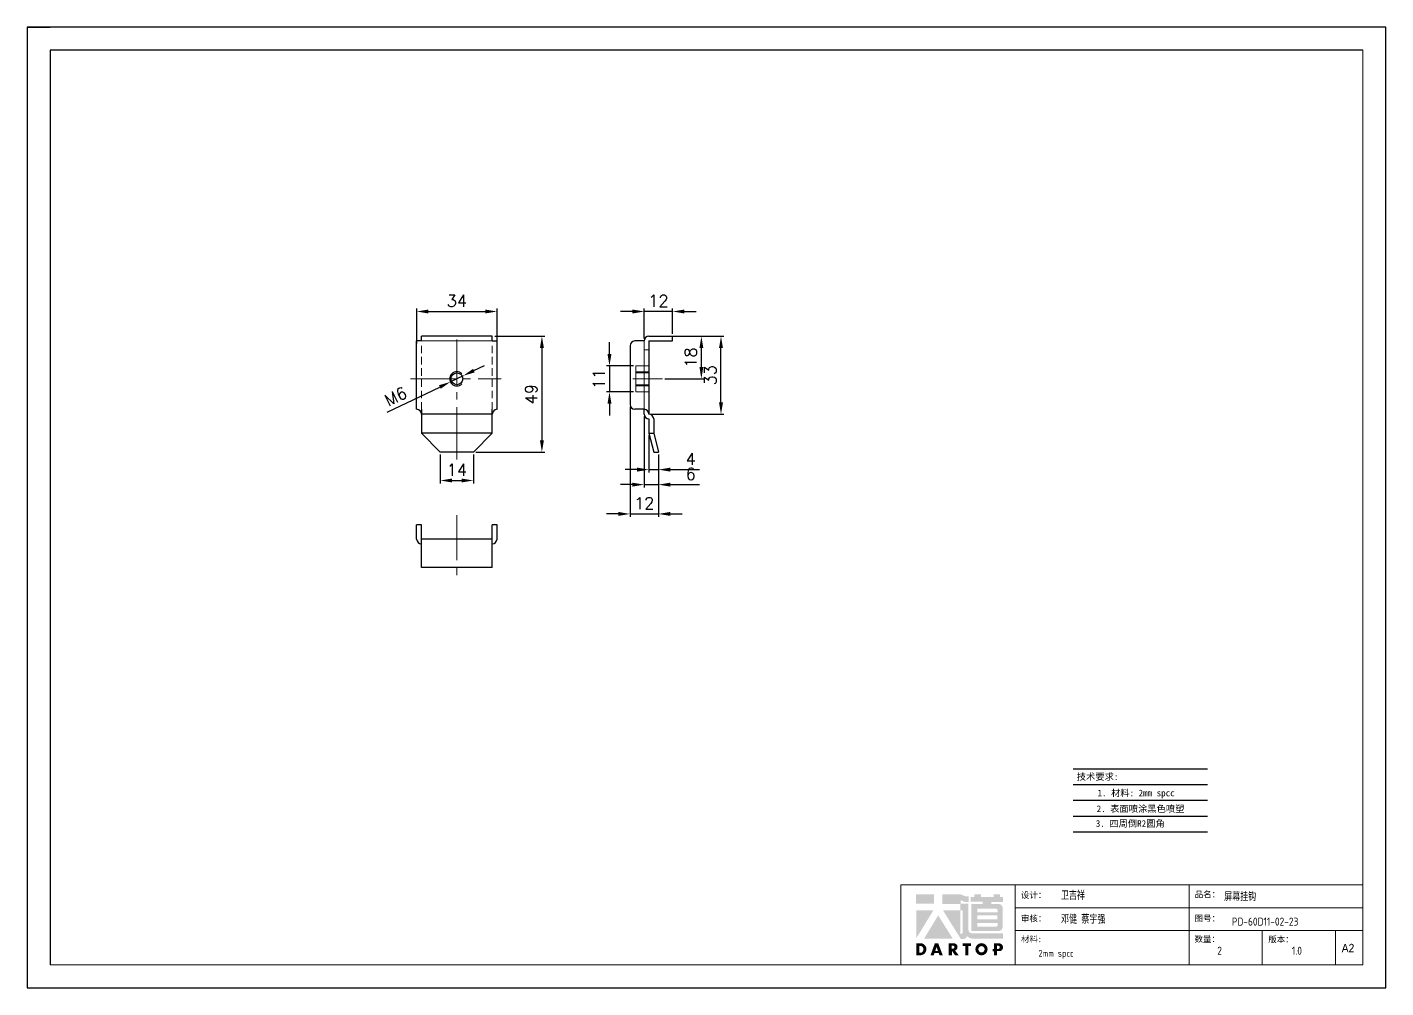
# Model space of a CAD drawing. Header units: millimetres. Extents: x -30327 to 34858, y 4015 to 75103.
# Drawn here: x 24021 to 24596, y 52753 to 53159 of the extents above; entities that cross this region are included whole.
import ezdxf
from ezdxf.enums import TextEntityAlignment as Align

# ---------------------------------------------------------------- set-up
doc = ezdxf.new("R2010")
doc.units = ezdxf.units.MM
for name, pattern in [('ACAD_ISO02W100', [15, 12, -3]), ('CENTER2', [28.575, 19.05, -3.175, 3.175, -3.175]), ('HIDDEN2', [4.7625, 3.175, -1.5875])]:
    doc.linetypes.add(name, pattern=pattern)
for name, color, linetype, lineweight in [('A-TITLEBLOCK', 7, 'Continuous', 18), ('cen', 1, 'CENTER2', 9), ('dim', 2, 'Continuous', 9)]:
    doc.layers.add(name, color=color, linetype=linetype, lineweight=lineweight)
for name, color, linetype in [('green', 3, 'ACAD_ISO02W100'), ('hidden', 3, 'HIDDEN2'), ('print', 30, 'Continuous')]:
    doc.layers.add(name, color=color, linetype=linetype)
doc.styles.add('GB', font='GBENOR.SHX', dxfattribs={"bigfont": 'gbcbig.shx'})
doc.styles.add('HZ', font='')
doc.styles.add('SLDTEXTSTYLE0', font='simfang.ttf', dxfattribs={"bigfont": 'bigfont'})
doc.styles.add('SLDTEXTSTYLE1', font='Gothic.ttf', dxfattribs={"width": 0.913})
doc.styles.get("Standard").update_dxf_attribs({"font": 'txt', "bigfont": 'gbcbig.shx'})
doc.styles.get('HZ').set_extended_font_data('SimSun')
doc.dimstyles.new('small', dxfattribs={"dimtxt": 5, "dimasz": 5, "dimexe": 1.25, "dimexo": 1, "dimgap": 2, "dimtad": 1, "dimtxsty": 'Standard', "dimcen": 2.5, "dimadec": 0, "dimazin": 0, "dimtfac": 1, "dimtmove": 0, "dimatfit": 3, "dimfxl": 0, "dimarcsym": 0})

# ---------------------------------------------------------------- blocks, each defined once
blk = doc.blocks.new('*D117')
at = {"layer": 'Defpoints', "color": 0}
for p in [(24218.04, 53028.37), (24210.04, 52979.37), (24239.02, 52979.37)]:
    blk.add_point(p, dxfattribs=at)
at = {"layer": 'dim', "color": 0, "lineweight": -2}
for p, q in [((24219.04, 53028.37), (24240.27, 53028.37)), ((24239.02, 53023.37), (24239.02, 52984.37)), ((24211.04, 52979.37), (24240.27, 52979.37))]:
    blk.add_line(p, q, dxfattribs=at)
at = {"layer": 'dim', "color": 0}
for points in [[(24238.19, 53023.37), (24239.86, 53023.37), (24239.02, 53028.37)], [(24238.19, 52984.37), (24239.86, 52984.37), (24239.02, 52979.37)]]:
    blk.add_solid(points, dxfattribs=at)
at = {"layer": 'dim', "color": 0, "lineweight": 9, "insert": (24234.52, 53003.87), "char_height": 5, "attachment_point": 5, "rotation": 90}
blk.add_mtext('49', dxfattribs=at)
blk = doc.blocks.new('*D118')
at = {"layer": 'Defpoints', "color": 0}
for p in [(24220.04, 53038.84), (24186.04, 53024.37), (24220.04, 53024.37)]:
    blk.add_point(p, dxfattribs=at)
at = {"layer": 'dim', "color": 0, "lineweight": -2}
for p, q in [((24186.04, 53025.37), (24186.04, 53040.09)), ((24191.04, 53038.84), (24215.04, 53038.84)), ((24220.04, 53025.37), (24220.04, 53040.09))]:
    blk.add_line(p, q, dxfattribs=at)
at = {"layer": 'dim', "color": 0}
for points in [[(24191.04, 53039.68), (24191.04, 53038.01), (24186.04, 53038.84)], [(24215.04, 53039.68), (24215.04, 53038.01), (24220.04, 53038.84)]]:
    blk.add_solid(points, dxfattribs=at)
at = {"layer": 'dim', "color": 0, "lineweight": 9, "insert": (24203.04, 53043.34), "char_height": 5, "attachment_point": 5}
blk.add_mtext('34', dxfattribs=at)
blk = doc.blocks.new('*D119')
at = {"layer": 'Defpoints', "color": 0}
for p in [(24284.31, 53028.37), (24314.79, 53028.37), (24284.31, 52995.37)]:
    blk.add_point(p, dxfattribs=at)
at = {"layer": 'dim', "color": 0, "lineweight": -2}
for p, q in [((24285.31, 53028.37), (24316.04, 53028.37)), ((24314.79, 53000.37), (24314.79, 53023.37)), ((24285.31, 52995.37), (24316.04, 52995.37))]:
    blk.add_line(p, q, dxfattribs=at)
at = {"layer": 'dim', "color": 0}
for points in [[(24313.95, 53023.37), (24315.62, 53023.37), (24314.79, 53028.37)], [(24313.95, 53000.37), (24315.62, 53000.37), (24314.79, 52995.37)]]:
    blk.add_solid(points, dxfattribs=at)
at = {"layer": 'dim', "color": 0, "lineweight": 9, "insert": (24310.29, 53011.87), "char_height": 5, "attachment_point": 5, "rotation": 90}
blk.add_mtext('33', dxfattribs=at)
blk = doc.blocks.new('*D120')
at = {"layer": 'Defpoints', "color": 0}
for p in [(24282.31, 53038.84), (24282.31, 53026.37), (24294.31, 53028.37)]:
    blk.add_point(p, dxfattribs=at)
at = {"layer": 'dim', "color": 0, "lineweight": -2}
for p, q in [((24277.31, 53038.84), (24272.31, 53038.84)), ((24282.31, 53027.37), (24282.31, 53040.09)), ((24294.31, 53038.84), (24282.31, 53038.84)), ((24294.31, 53029.37), (24294.31, 53040.09)), ((24299.31, 53038.84), (24304.31, 53038.84))]:
    blk.add_line(p, q, dxfattribs=at)
at = {"layer": 'dim', "color": 0}
for points in [[(24277.31, 53039.68), (24277.31, 53038.01), (24282.31, 53038.84)], [(24299.31, 53039.68), (24299.31, 53038.01), (24294.31, 53038.84)]]:
    blk.add_solid(points, dxfattribs=at)
at = {"layer": 'dim', "color": 0, "lineweight": 9, "insert": (24288.31, 53043.34), "char_height": 5, "attachment_point": 5}
blk.add_mtext('12', dxfattribs=at)
blk = doc.blocks.new('*D121')
at = {"layer": 'Defpoints', "color": 0}
for p in [(24278.81, 53015.87), (24267.61, 53004.87), (24278.81, 53004.87)]:
    blk.add_point(p, dxfattribs=at)
at = {"layer": 'dim', "color": 0, "lineweight": -2}
for p, q in [((24267.61, 53020.87), (24267.61, 53025.87)), ((24277.81, 53015.87), (24266.36, 53015.87)), ((24267.61, 53015.87), (24267.61, 53004.87)), ((24277.81, 53004.87), (24266.36, 53004.87)), ((24267.61, 52999.87), (24267.61, 52994.87))]:
    blk.add_line(p, q, dxfattribs=at)
at = {"layer": 'dim', "color": 0}
for points in [[(24266.78, 53020.87), (24268.44, 53020.87), (24267.61, 53015.87)], [(24266.78, 52999.87), (24268.44, 52999.87), (24267.61, 53004.87)]]:
    blk.add_solid(points, dxfattribs=at)
at = {"layer": 'dim', "color": 0, "lineweight": 9, "insert": (24263.11, 53010.37), "char_height": 5, "attachment_point": 5, "rotation": 90}
blk.add_mtext('11', dxfattribs=at)
blk = doc.blocks.new('*D122')
at = {"layer": 'Defpoints', "color": 0}
for p in [(24200.33, 53009.07), (24205.74, 53011.67)]:
    blk.add_point(p, dxfattribs=at)
at = {"layer": 'dim', "color": 0, "lineweight": -2}
for p, q in [((24210.24, 53013.84), (24214.75, 53016.01)), ((24205.74, 53011.67), (24200.33, 53009.07)), ((24173.6, 52996.19), (24195.83, 53006.9))]:
    blk.add_line(p, q, dxfattribs=at)
at = {"layer": 'dim', "color": 0}
for points in [[(24209.88, 53014.59), (24210.61, 53013.09), (24205.74, 53011.67)], [(24195.47, 53007.65), (24196.19, 53006.15), (24200.33, 53009.07)]]:
    blk.add_solid(points, dxfattribs=at)
at = {"layer": 'dim', "color": 0, "lineweight": 9, "insert": (24177.2, 53002.92), "char_height": 5, "attachment_point": 5, "rotation": 25.72024}
blk.add_mtext('M6', dxfattribs=at)
blk = doc.blocks.new('*D123')
at = {"layer": 'Defpoints', "color": 0}
for p in [(24196.04, 52979.37), (24210.04, 52979.37), (24210.04, 52967.35)]:
    blk.add_point(p, dxfattribs=at)
at = {"layer": 'dim', "color": 0, "lineweight": -2}
for p, q in [((24196.04, 52978.37), (24196.04, 52966.1)), ((24210.04, 52978.37), (24210.04, 52966.1)), ((24201.04, 52967.35), (24205.04, 52967.35))]:
    blk.add_line(p, q, dxfattribs=at)
at = {"layer": 'dim', "color": 0}
for points in [[(24201.04, 52968.18), (24201.04, 52966.51), (24196.04, 52967.35)], [(24205.04, 52968.18), (24205.04, 52966.51), (24210.04, 52967.35)]]:
    blk.add_solid(points, dxfattribs=at)
at = {"layer": 'dim', "color": 0, "lineweight": 9, "insert": (24203.04, 52971.85), "char_height": 5, "attachment_point": 5}
blk.add_mtext('14', dxfattribs=at)
blk = doc.blocks.new('*D124')
at = {"layer": 'Defpoints', "color": 0}
for p in [(24284.31, 52987.37), (24288.31, 52979.37), (24288.31, 52971.94)]:
    blk.add_point(p, dxfattribs=at)
at = {"layer": 'dim', "color": 0, "lineweight": -2}
for p, q in [((24284.31, 52986.37), (24284.31, 52970.69)), ((24288.31, 52978.37), (24288.31, 52970.69)), ((24279.31, 52971.94), (24274.31, 52971.94)), ((24284.31, 52971.94), (24288.31, 52971.94)), ((24293.31, 52971.94), (24305.65, 52971.94))]:
    blk.add_line(p, q, dxfattribs=at)
at = {"layer": 'dim', "color": 0}
for points in [[(24279.31, 52972.78), (24279.31, 52971.11), (24284.31, 52971.94)], [(24293.31, 52972.78), (24293.31, 52971.11), (24288.31, 52971.94)]]:
    blk.add_solid(points, dxfattribs=at)
at = {"layer": 'dim', "color": 0, "lineweight": 9, "insert": (24301.98, 52976.44), "char_height": 5, "attachment_point": 5}
blk.add_mtext('4', dxfattribs=at)
blk = doc.blocks.new('*D125')
at = {"layer": 'Defpoints', "color": 0}
for p in [(24282.31, 52995.46), (24288.31, 52978.74), (24288.31, 52965.59)]:
    blk.add_point(p, dxfattribs=at)
at = {"layer": 'dim', "color": 0, "lineweight": -2}
for p, q in [((24282.31, 52994.46), (24282.31, 52964.34)), ((24288.31, 52977.74), (24288.31, 52964.34)), ((24277.31, 52965.59), (24272.31, 52965.59)), ((24282.31, 52965.59), (24288.31, 52965.59)), ((24293.31, 52965.59), (24305.65, 52965.59))]:
    blk.add_line(p, q, dxfattribs=at)
at = {"layer": 'dim', "color": 0}
for points in [[(24277.31, 52966.43), (24277.31, 52964.76), (24282.31, 52965.59)], [(24293.31, 52966.43), (24293.31, 52964.76), (24288.31, 52965.59)]]:
    blk.add_solid(points, dxfattribs=at)
at = {"layer": 'dim', "color": 0, "lineweight": 9, "insert": (24301.98, 52970.09), "char_height": 5, "attachment_point": 5}
blk.add_mtext('6', dxfattribs=at)
blk = doc.blocks.new('*D126')
at = {"layer": 'Defpoints', "color": 0}
for p in [(24276.31, 52999.46), (24288.31, 52979.37), (24288.31, 52953.2)]:
    blk.add_point(p, dxfattribs=at)
at = {"layer": 'dim', "color": 0, "lineweight": -2}
for p, q in [((24276.31, 52998.46), (24276.31, 52951.95)), ((24288.31, 52978.37), (24288.31, 52951.95)), ((24271.31, 52953.2), (24266.31, 52953.2)), ((24276.31, 52953.2), (24288.31, 52953.2)), ((24293.31, 52953.2), (24298.31, 52953.2))]:
    blk.add_line(p, q, dxfattribs=at)
at = {"layer": 'dim', "color": 0}
for points in [[(24271.31, 52954.04), (24271.31, 52952.37), (24276.31, 52953.2)], [(24293.31, 52954.04), (24293.31, 52952.37), (24288.31, 52953.2)]]:
    blk.add_solid(points, dxfattribs=at)
at = {"layer": 'dim', "color": 0, "lineweight": 9, "insert": (24282.31, 52957.7), "char_height": 5, "attachment_point": 5}
blk.add_mtext('12', dxfattribs=at)
blk = doc.blocks.new('*D391')
at = {"layer": 'Defpoints', "color": 0}
for p in [(24294.31, 53028.37), (24306.49, 53028.37), (24290.05, 53010.37)]:
    blk.add_point(p, dxfattribs=at)
at = {"layer": 'dim', "color": 0, "lineweight": -2}
for p, q in [((24295.31, 53028.37), (24307.74, 53028.37)), ((24306.49, 53015.37), (24306.49, 53023.37)), ((24291.05, 53010.37), (24307.74, 53010.37))]:
    blk.add_line(p, q, dxfattribs=at)
at = {"layer": 'dim', "color": 0}
for points in [[(24305.66, 53023.37), (24307.32, 53023.37), (24306.49, 53028.37)], [(24305.66, 53015.37), (24307.32, 53015.37), (24306.49, 53010.37)]]:
    blk.add_solid(points, dxfattribs=at)
at = {"layer": 'dim', "color": 0, "insert": (24301.99, 53019.37), "char_height": 5, "attachment_point": 5, "rotation": 90}
blk.add_mtext('18', dxfattribs=at)
blk = doc.blocks.new('Dartop Logo')
at = {"true_color": 0xc40018}
h = blk.add_hatch(color=12, dxfattribs=at)
h.set_gradient(color1=(196, 0, 24), color2=(196, 0, 24), tint=1)
h.paths.add_polyline_path([(30.39, -3.87), (33.08, -5.04), (35.99, -5.04), (35.99, -1.19), (33.59, -1.19), (30.46, 0.05), (17.94, 0.05), (17.94, -6.46), (30.12, -6.46), (30.12, -6.59), (30.12, -10.75), (18.31, -10.75), (30.46, -30.31), (32.87, -30.31, 0.279375), (34.63, -28.6), (34.63, -28.51), (34.84, -28.51, 0.143145), (38.15, -30.2), (59.27, -30.2), (59.27, -26.49), (38.06, -26.49, -0.414214), (35.75, -24.18), (35.75, -6.26), (30.39, -6.26)])
h.paths.add_polyline_path([(30.25, -10.84), (31.8, -10.84), (31.8, -26.02, -0.088936), (30.9, -26.94), (30.24, -26.94)], flags=16)
h = blk.add_hatch(color=12, dxfattribs=at)
h.set_gradient(color1=(196, 0, 24), color2=(196, 0, 24), tint=1)
h.paths.add_polyline_path([(59.24, -1.73), (57.36, -1.73), (57.36, 0.06), (53.06, 0.06), (53.06, -1.64), (44.29, -1.64), (44.29, 0.15), (39.7, 0.15), (39.7, -1.67), (37.16, -1.67), (37.16, -4.97), (45.54, -4.97), (45.54, -6.42), (37.73, -6.42), (37.73, -24.88), (56.26, -24.88, 0.414214), (59.15, -21.99), (59.15, -9.35, 0.414214), (56.26, -6.46), (51.36, -6.46), (51.36, -5.03), (59.24, -5.03)])
h.paths.add_polyline_path([(54.21, -9.59, -0.414214), (55.66, -11.04), (55.66, -12.1), (41.79, -12.1), (41.79, -9.59)], flags=16)
h.paths.add_polyline_path([(55.57, -14.33), (55.57, -17.01), (41.88, -17.01), (41.88, -14.33)], flags=16)
h.paths.add_polyline_path([(55.75, -19.43), (55.75, -20.57, -0.414214), (54.3, -22.02), (41.88, -22.02), (41.88, -19.43)], flags=16)
h = blk.add_hatch(color=12, dxfattribs=at)
h.set_gradient(color1=(196, 0, 24), color2=(196, 0, 24), tint=1)
h.paths.add_polyline_path([(12.18, 0), (0, 0), (0, -6.37), (12.18, -6.37)])
h = blk.add_hatch(color=12, dxfattribs=at)
h.set_gradient(color1=(196, 0, 24), color2=(196, 0, 24), tint=1)
h.paths.add_polyline_path([(11.79, -10.83), (0.03, -10.83), (0.03, -30.03)])
h = blk.add_hatch(color=12, dxfattribs=at)
h.set_gradient(color1=(196, 0, 24), color2=(196, 0, 24), tint=1)
h.paths.add_polyline_path([(15.05, -14.31), (5.44, -30.15), (25.01, -30.15)])
at = {"true_color": 0x646464}
h = blk.add_hatch(color=251, dxfattribs=at)
h.set_gradient(color1=(100, 100, 100), color2=(100, 100, 100), tint=1)
h.paths.add_polyline_path([(4.15, -33.43), (0.11, -33.43), (0.11, -41.5), (3.51, -41.5, 0.793016)])
h.paths.add_polyline_path([(3.57, -39.73), (2.16, -39.73), (2.16, -35.19), (3.42, -35.19, -0.671361)], flags=16)
h = blk.add_hatch(color=251, dxfattribs=at)
h.set_gradient(color1=(100, 100, 100), color2=(100, 100, 100), tint=1)
h.paths.add_polyline_path([(15.08, -33.36), (12.78, -33.36), (9.82, -41.51), (12, -41.51), (12.51, -40.06), (15.46, -40.06), (15.99, -41.52), (18.19, -41.52)])
h.paths.add_polyline_path([(14.9, -38.51), (13.07, -38.51), (13.97, -35.95)], flags=16)
h = blk.add_hatch(color=251, dxfattribs=at)
h.set_gradient(color1=(100, 100, 100), color2=(100, 100, 100), tint=1)
h.paths.add_polyline_path([(26.27, -33.36), (22.3, -33.36), (22.3, -41.51), (24.4, -41.51), (24.4, -38.28), (26.55, -41.54), (29.09, -41.54), (26.61, -38.3, 0.744055)])
h.paths.add_polyline_path([(24.38, -37.08), (24.38, -34.94), (25.32, -34.94, -0.796809), (25.3, -37.08)], flags=16)
h = blk.add_hatch(color=251, dxfattribs=at)
h.set_gradient(color1=(100, 100, 100), color2=(100, 100, 100), tint=1)
h.paths.add_polyline_path([(37.44, -33.4), (31.88, -33.4), (31.88, -35.16), (33.61, -35.16), (33.61, -41.52), (35.69, -41.52), (35.69, -35.16), (37.44, -35.16)])
h = blk.add_hatch(color=251, dxfattribs=at)
h.set_gradient(color1=(100, 100, 100), color2=(100, 100, 100), tint=1)
h.paths.add_polyline_path([(40.46, -37.41, 1), (48.83, -37.41, 1)])
h.paths.add_polyline_path([(46.8, -37.41, -1), (42.5, -37.41, -1)], flags=16)
h = blk.add_hatch(color=251, dxfattribs=at)
h.set_gradient(color1=(100, 100, 100), color2=(100, 100, 100), tint=1)
h.paths.add_polyline_path([(56.85, -33.38), (56.73, -33.38), (53.19, -33.38), (53.19, -37.19), (52.26, -37.19), (52.26, -38.73), (53.18, -38.73), (53.18, -41.5), (55.24, -41.5), (55.24, -38.72), (57.51, -38.72, 0.812304)])
h.paths.add_polyline_path([(55.21, -37.18), (55.21, -35.05), (56.39, -35.05, -0.778213), (56.27, -37.18)], flags=16)
blk = doc.blocks.new('DT-A2-TITLE')
for p, q in [((594, 420), (0, 420)), ((0, 420), (0, 420)), ((0, 420), (0, 0)), ((0, 420), (10, 420)), ((594, 0), (594, 420)), ((10, 410), (10, 10)), ((584, 410), (10, 410))]:
    blk.add_line(p, q)
at = {"layer": 'A-TITLEBLOCK', "color": 7}
for p, q in [((584, 410), (584, 10)), ((594, 0), (594, 297)), ((382, 10), (382, 45)), ((584, 45), (382, 45)), ((432, 45), (432, 10)), ((508, 45), (508, 10)), ((584, 35), (432, 35)), ((432, 25), (584.08, 25)), ((540, 10), (540, 25)), ((572, 10), (572, 25)), ((10, 10), (584, 10)), ((0, 0), (594, 0))]:
    blk.add_line(p, q, dxfattribs=at)
at = {"layer": 'A-TITLEBLOCK', "xscale": 0.6400000000000001, "yscale": 0.6400000000000001, "zscale": 0.6400000000000001}
blk.add_blockref('Dartop Logo', (388.65, 40.81), dxfattribs=at)
at = {"style": 'GB'}
for tag, p, height in [('#设计', (451.96, 38.52), 3.5), ('#品名', (523.32, 37.95), 3.5), ('#审核', (451.99, 28.1), 3.5), ('#图号', (526.67, 27.2), 3.5), ('#数量', (520.33, 14.51), 3.5), ('#版本', (552.92, 14.47), 3.5), ('#材料说明', (442.15, 13.59), 3)]:
    blk.add_attdef(tag, p, '', height=height, dxfattribs=at)
at = {"layer": 'A-TITLEBLOCK', "color": 7, "attachment_point": 1}
for s, insert, char_height, style in [('设计：', (434.47, 41.87), 2.646, 'SLDTEXTSTYLE0'), ('品名：', (510.43, 42.19), 2.646, 'SLDTEXTSTYLE0'), ('审核：', (434.47, 31.64), 2.646, 'SLDTEXTSTYLE0'), ('图号：', (510.4, 31.66), 2.646, 'SLDTEXTSTYLE0'), ('材料:', (434.47, 22.62), 2.646, 'SLDTEXTSTYLE0'), ('数量：', (510.35, 22.64), 2.646, 'SLDTEXTSTYLE0'), ('版本：', (542.59, 22.48), 2.646, 'SLDTEXTSTYLE0'), ('A2', (574.7, 19.21), 3.704, 'SLDTEXTSTYLE1')]:
    blk.add_mtext(s, dxfattribs=dict(at, insert=insert, char_height=char_height, style=style))

msp = doc.modelspace()

# ---------------------------------------------------------------- linework, layer by layer
for p, q in [((24188.0363, 53026.3683), (24186.0363, 53026.3683)), ((24186.0363, 52997.4611), (24186.0363, 53026.3683)), ((24218.0363, 53028.3683), (24188.0363, 53028.3683)), ((24188.0363, 53026.3683), (24188.0363, 53028.3683)), ((24218.0363, 53026.3683), (24218.0363, 53028.3683)), ((24218.0363, 53026.3683), (24220.0363, 53026.3683)), ((24220.0363, 52997.4611), (24220.0363, 53026.3683)), ((24282.3117, 53026.3683), (24278.3117, 53026.3683)), ((24284.3117, 53028.3683), (24294.3117, 53028.3683)), ((24284.3117, 53028.3683), (24284.3117, 53028.3683)), ((24284.3117, 53026.3683), (24294.3117, 53026.3683)), ((24284.3117, 53026.3683), (24284.3117, 52995.3683)), ((24294.3117, 53026.3683), (24294.3117, 53028.3683)), ((24276.3117, 53024.3683), (24276.3117, 52999.4611)), ((24188.0363, 52997.4611), (24188.0363, 52987.3683)), ((24218.0363, 52987.3683), (24218.0363, 52997.4611)), ((24282.3117, 52997.4611), (24278.3117, 52997.4611)), ((24282.3117, 52995.4611), (24282.3117, 52997.4611)), ((24218.0363, 52995.3683), (24188.0363, 52995.3683)), ((24284.3117, 52995.3683), (24284.3117, 52995.4611)), ((24284.3117, 52993.3683), (24284.3117, 52987.3683)), ((24286.3117, 52993.3683), (24286.3117, 52987.3683)), ((24196.0363, 52979.3683), (24188.0363, 52987.3683)), ((24218.0363, 52987.3683), (24188.0363, 52987.3683)), ((24210.0363, 52979.3683), (24218.0363, 52987.3683)), ((24284.3117, 52987.3683), (24286.3117, 52987.3683)), ((24284.3117, 52987.3683), (24286.3117, 52979.3683)), ((24286.3117, 52987.3683), (24288.3117, 52979.3683)), ((24210.0363, 52979.3683), (24196.0363, 52979.3683)), ((24286.3117, 52979.3683), (24288.3117, 52979.3683)), ((24218.0363, 52930.5306), (24218.0363, 52948.5306)), ((24220.0363, 52942.5306), (24220.0363, 52948.5306))]:
    msp.add_line(p, q)
at = {"lineweight": 9}
msp.add_line((24188.0363, 53026.3683), (24218.0363, 53026.3683), dxfattribs=at)
for points in [[(24186.0363, 52942.5306), (24186.0363, 52948.5306)], [(24188.0363, 52948.5306), (24186.0363, 52948.5306)], [(24188.0363, 52930.5306), (24188.0363, 52948.5306)], [(24220.0363, 52948.5306), (24218.0363, 52948.5306)], [(24218.0363, 52942.5306), (24188.0363, 52942.5306)], [(24218.0363, 52930.5306), (24188.0363, 52930.5306)]]:
    msp.add_lwpolyline(points)
msp.add_circle((24203.0363, 53010.3683), 2.5)
for centre, radius, start, end in [((24278.3117, 53024.3683), 2, 90, 180), ((24284.3117, 53026.3683), 2, 90, 180), ((24203.0363, 53010.3683), 3, 45, 315), ((24186.0363, 52995.4611), 2, 0, 90), ((24220.0363, 52995.4611), 2, 90, 180), ((24278.3117, 52999.4611), 2, 180, 270), ((24282.3117, 52995.4611), 2, 0, 90), ((24284.3117, 52995.4611), 2, 180, 270), ((24284.3117, 52993.3683), 2, 0, 90), ((24188.0363, 52942.5306), 2, 180, 270), ((24218.0363, 52942.5306), 2, 270, 0)]:
    msp.add_arc(centre, radius, start, end)
at = {"layer": 'cen', "lineweight": 9}
for p, q in [((24203.0363, 52979.3683), (24203.0363, 53029.2745)), ((24203.0363, 52979.3683), (24203.0363, 52976.1672)), ((24203.0363, 52952.6323), (24203.0363, 52924.5925))]:
    msp.add_line(p, q, dxfattribs=at)
for points in [[(24183.4503, 53010.3683), (24221.8052, 53010.3683)], [(24277.5378, 53010.3683), (24290.0535, 53010.3683)]]:
    msp.add_lwpolyline(points, dxfattribs=at)
at = {"layer": 'Defpoints'}
for p, q in [((24463.7927, 52845.4145), (24520.6283, 52845.4145)), ((24463.7927, 52838.7415), (24520.6283, 52838.7415)), ((24463.7927, 52838.7415), (24520.6283, 52838.7415)), ((24463.7927, 52832.0684), (24520.6283, 52832.0684)), ((24463.7927, 52825.3954), (24520.6283, 52825.3954)), ((24463.7927, 52818.7223), (24520.6283, 52818.7223))]:
    msp.add_line(p, q, dxfattribs=at)
at = {"layer": 'dim'}
msp.add_line((24282.3117, 53022.6705), (24284.3117, 53022.6552), dxfattribs=at)
at = {"layer": 'green', "lineweight": 9}
for p, q in [((24282.3117, 53026.3683), (24282.3117, 53015.8683)), ((24278.8117, 53015.8683), (24278.8117, 53004.8683)), ((24282.3117, 53015.8683), (24282.3117, 53004.8683)), ((24282.3117, 53004.8683), (24282.3117, 52997.4611))]:
    msp.add_line(p, q, dxfattribs=at)
for points in [[(24278.8117, 53015.8683), (24284.3117, 53015.8683)], [(24278.8117, 53013.3683), (24284.3117, 53013.3683)], [(24278.8117, 53012.8683), (24284.3117, 53012.8683)], [(24278.8117, 53007.8683), (24284.3117, 53007.8683)], [(24278.8117, 53007.3683), (24284.3117, 53007.3683)], [(24278.8117, 53004.8683), (24284.3117, 53004.8683)]]:
    msp.add_lwpolyline(points, dxfattribs=at)
at = {"layer": 'hidden', "lineweight": 9}
for p, q in [((24188.0363, 53024.3683), (24188.0363, 52997.4611)), ((24218.0363, 53024.3683), (24218.0363, 52997.4611))]:
    msp.add_line(p, q, dxfattribs=at)
at = {"layer": 'print'}
msp.add_lwpolyline([(24021.2553, 52752.7093), (24596.0572, 52752.7093), (24596.0572, 53159.1349), (24021.2553, 53159.1349)], close=True, dxfattribs=at)

# ---------------------------------------------------------------- block references
at = {"xscale": 0.9676800000000001, "yscale": 0.9676800000000001, "zscale": 0.9676800000000001}
msp.add_blockref('DT-A2-TITLE', (24021.2553, 52752.7093), dxfattribs=at).add_auto_attribs({'#设计': '卫吉祥', '#审核': '邓健 蔡宇强', '#材料说明': '2mm spcc', '#品名': '屏幕挂钩', '#图号': 'PD-60D11-02-23', '#数量': '2', '#版本': '1.0'})

# ---------------------------------------------------------------- texts
at = {"style": 'HZ'}
for s, height, p in [('技术要求:', 2.80269, (24474.1145, 52842.0467)), ('1. 材料: 2mm spcc   ', 2.802686, (24493.2666, 52835.1432)), ('2. 表面喷涂黑色喷塑  ', 2.802686, (24494.1937, 52828.4701)), ('3. 四周倒R2圆角', 2.80269, (24487.9504, 52822.2253))]:
    msp.add_text(s, height=height, dxfattribs=at).set_placement(p, align=Align.MIDDLE_CENTER)

# ---------------------------------------------------------------- dimensions: what is measured, and where the dimension line sits
at = {"layer": 'dim', "lineweight": 9}
for base, p1, p2, picture, middle in [((24220.0363, 53038.844), (24186.0363, 53024.3683), (24220.0363, 53024.3683), '*D118', (24203.0363, 53043.344)), ((24288.3117, 52953.2048), (24276.3117, 52999.4611), (24288.3117, 52979.3683), '*D126', (24282.3117, 52957.7048)), ((24288.3117, 52965.594), (24282.3117, 52995.4611), (24288.3117, 52978.7433), '*D125', (24301.9783, 52970.094)), ((24288.3117, 52971.9446), (24284.3117, 52987.3683), (24288.3117, 52979.3683), '*D124', (24301.9783, 52976.4446)), ((24210.0363, 52967.3451), (24196.0363, 52979.3683), (24210.0363, 52979.3683), '*D123', (24203.0363, 52971.8451))]:
    dim = msp.add_linear_dim(base=base, p1=p1, p2=p2, dimstyle='small', dxfattribs=at)
    dim.commit()
    dim.dimension.update_dxf_attribs({"geometry": picture, "text_midpoint": middle})
for base, p1, p2, angle, picture, middle in [((24282.3117, 53038.844), (24294.3117, 53028.3683), (24282.3117, 53026.3683), 180, '*D120', (24288.3117, 53043.344)), ((24239.0232, 52979.3683), (24218.0363, 53028.3683), (24210.0363, 52979.3683), 90, '*D117', (24234.5232, 53003.8683)), ((24267.6102, 53004.8683), (24278.8117, 53015.8683), (24278.8117, 53004.8683), 90, '*D121', (24263.1102, 53010.3683)), ((24314.7868, 53028.3683), (24284.3117, 52995.3683), (24284.3117, 53028.3683), 90, '*D119', (24310.2868, 53011.8683))]:
    dim = msp.add_linear_dim(base=base, p1=p1, p2=p2, angle=angle, dimstyle='small', dxfattribs=at)
    dim.commit()
    dim.dimension.update_dxf_attribs({"geometry": picture, "text_midpoint": middle})
at = {"layer": 'dim'}
dim = msp.add_linear_dim(base=(24306.4892, 53028.3683), p1=(24290.0535, 53010.3683), p2=(24294.3117, 53028.3683), angle=90, dimstyle='small', dxfattribs=at)
dim.commit()
dim.dimension.update_dxf_attribs({"geometry": '*D391', "text_midpoint": (24301.9892, 53019.3683)})
at = {"layer": 'dim', "lineweight": 9}
dim = msp.add_diameter_dim_2p(p1=(24205.7391, 53011.6702), p2=(24200.3335, 53009.0664), text='M6', dimstyle='small', dxfattribs=at)
dim.commit()
dim.dimension.update_dxf_attribs({"geometry": '*D122', "text_midpoint": (24179.1511, 52998.8627), "dimtype": 163})

doc.saveas('drawing.dxf')
